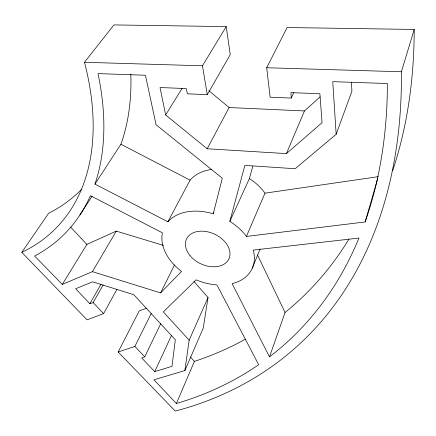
<?xml version="1.0" encoding="UTF-8"?>
<svg xmlns="http://www.w3.org/2000/svg" width="436" height="436" viewBox="0 0 436 436"><rect width="100%" height="100%" fill="white"/><g stroke="black" fill="none" stroke-linecap="round" stroke-linejoin="round"><path stroke-width="0.65" d="M189.153 340.189L163.326 311.904L196.124 279.847A48.538 33.904 25.1 0 0 216.926 284.921L258.684 364.719A693.998 431.237 49.4 0 1 176.395 403.502L153.968 379.8L184.859 370.578L189.153 340.189L208.032 297.516L193.895 281.389M208.032 297.516L203.263 328.074L184.859 370.578M213.253 213.831L222.295 178.226L156.066 124.723L145.444 75.237L97.975 73.608A332.167 200.397 45.4 0 1 94.939 184.101L167.904 221.793A48.538 33.904 25.1 0 1 213.253 213.831L213.836 212.615M377.745 178.597L365.123 221.951L246.427 236.443A48.538 33.904 25.1 0 0 229.843 221.374L244.858 165.386L295.172 168.727L336.161 134.288L351.907 91.233L351.476 82.48M229.843 221.374L249.397 178.591L252.82 166.209M146.725 308.159L139.215 310.917L118.178 352.016L175.305 411.088A712.707 443.499 49.7 0 0 401.409 71.776L414.2 29.446L287.101 27.528L266.696 67.738L270.135 97.212L291.259 98.073L293.76 92.508M269.502 356.866A693.998 431.237 49.4 0 0 358.97 238.067L253.251 250.084A48.538 33.904 25.1 0 1 232.143 283.689L269.502 356.866L285.062 312.459A648.081 422.146 51.1 0 0 348.953 239.097M252.226 268.336L260.09 248.983M116.946 289.319L103.605 313.598L87.064 319.839L21.8 252.351A318.781 192.167 45.3 0 0 84.47 62.272L113.943 24.912L226.219 26.607L230.257 54.614L207.291 94.65L187.436 93.838L186.27 88.562L160.028 87.543L165.653 114.984L207.182 148.769L286.408 153.608L304.448 110.951L320.073 96.906M176.395 403.502L194.391 361.384A648.081 422.146 51.1 0 0 245.55 339.099M246.427 236.443L264.984 193.17L378.312 176.656M160.699 323.73L144.768 356.812L141.689 357.94L154.736 371.597L171.566 335.311M160.601 292.883L181.529 271.432A48.538 33.904 25.1 0 1 162.399 232.819L90.421 195.688A332.167 200.397 45.4 0 1 34.613 256.025L62.294 284.403L92.41 271.661L160.601 292.883L174.553 264.881M118.178 352.016L134.866 346.418L151.243 313.479M167.904 221.793L190.08 180.161A46.08 33.899 25.1 0 1 211.787 169.457M207.182 148.769L229.118 107.545L304.448 110.951M154.736 371.597L172.018 366.316L175.327 339.748L133.803 294.714L92.536 281.798L75.624 288.785L89.887 303.712L93.124 302.595L103.158 284.926M89.887 303.712L100.961 284.31M92.41 271.661L116.298 231.113L163.446 245.397M207.291 94.65L202.457 65.809L226.219 26.607M62.294 284.403L86.873 244.427L116.298 231.113M165.653 114.984L182.014 88.421M79.902 215.013L92.056 196.195M94.939 184.101L120.925 144.251A313.517 199.285 47 0 0 130.827 74.104M21.8 252.351L48.598 213.28A300.965 191.175 46.9 0 0 81.734 189.17M286.408 153.608L322.073 122.68L319.877 93.745L290.932 92.623L291.259 98.073M84.47 62.272L202.457 65.809M266.696 67.738L401.409 71.776M120.925 144.251L190.08 180.161M208.882 90.693L229.118 107.545M93.124 302.595L103.605 313.598M134.866 346.418L144.768 356.812M70.627 227.091L86.873 244.427M190.33 356.915L194.391 361.384M257.496 254.962L285.062 312.459M336.161 134.288L332.75 81.652L387.408 83.527A693.998 431.237 49.4 0 1 365.123 221.951M249.397 178.591A46.08 33.899 25.1 0 1 264.984 193.17M414.2 29.446A665.058 433.711 51.3 0 1 392.749 170.498M190.047 255.638A23.413 16.345 25.1 0 0 228.333 259.976A23.413 16.345 25.1 0 0 204.718 231.336A23.413 16.345 25.1 0 0 190.047 255.638"/></g></svg>
